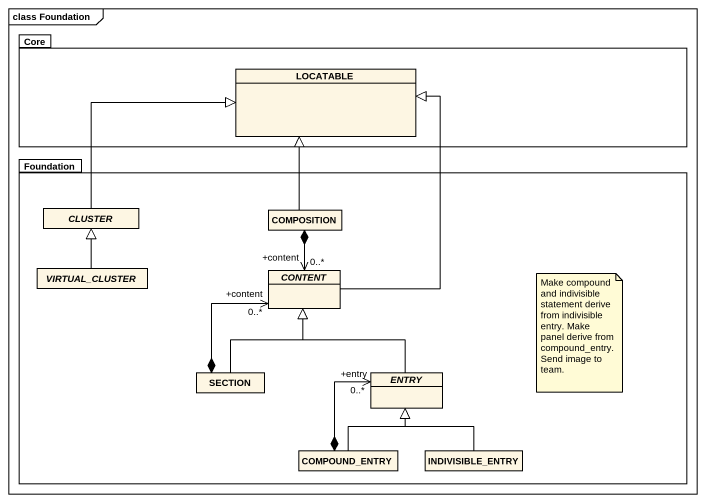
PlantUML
@startuml
mainframe class Foundation
hide circle
hide empty members
package Core {
  class LOCATABLE
}
package Foundation {
  abstract class CLUSTER
  class COMPOSITION
  abstract class VIRTUAL_CLUSTER
  abstract class CONTENT
  class SECTION
  abstract class ENTRY
  class COMPOUND_ENTRY
  class INDIVISIBLE_ENTRY
}
CLUSTER -right-|> LOCATABLE
COMPOSITION -up-|> LOCATABLE
COMPOSITION *--> "+content\n0..*" CONTENT
VIRTUAL_CLUSTER -up-|> CLUSTER
CONTENT -up-|> LOCATABLE
SECTION -up-|> CONTENT
SECTION *-up-> "+content\n0..*" CONTENT
ENTRY -up-|> CONTENT
COMPOUND_ENTRY -up-|> ENTRY
COMPOUND_ENTRY *-up-> "+entry\n0..*" ENTRY
INDIVISIBLE_ENTRY -up-|> ENTRY
note as N1
  Make compound and indivisible statement derive from indivisible entry. Make panel derive from compound_entry. Send image to team.
end note
@enduml
